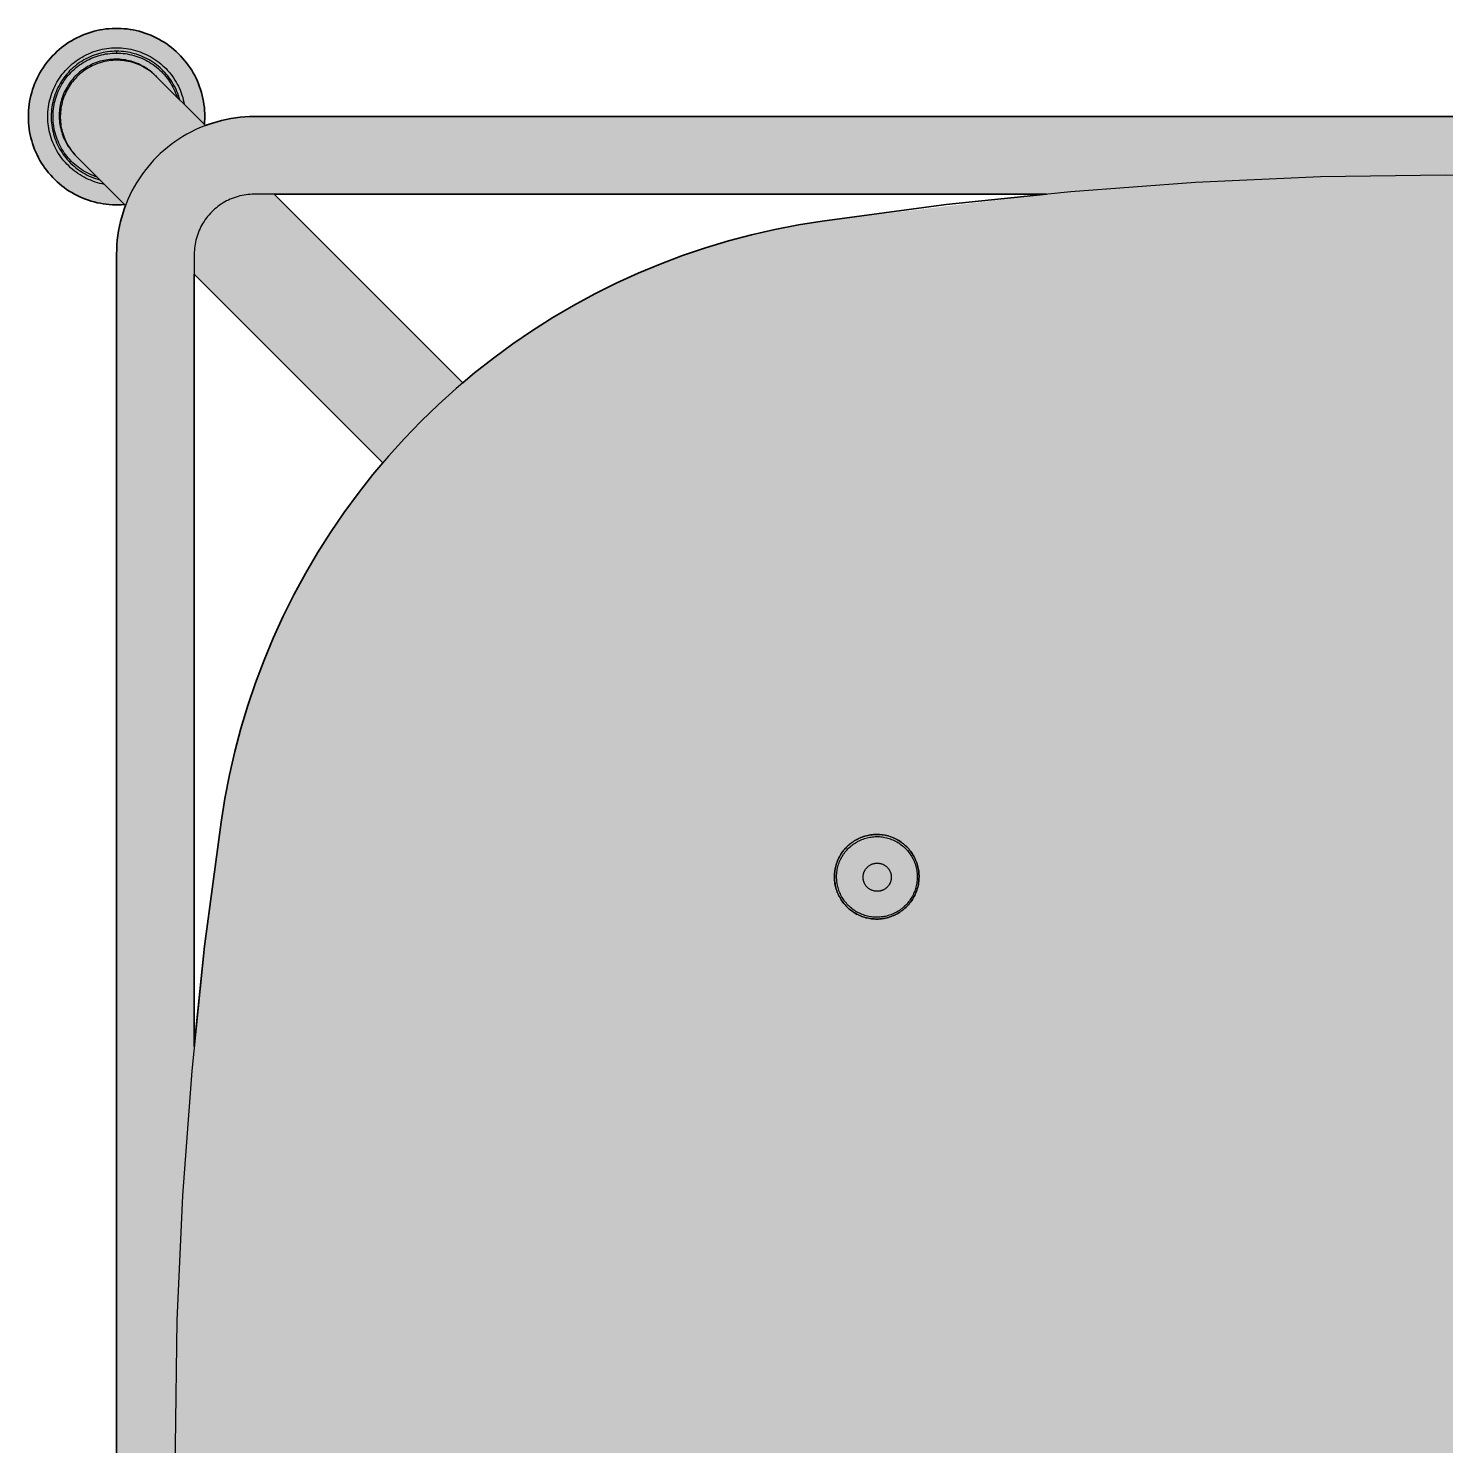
# Model space of a CAD drawing. Header units: millimetres. Extents: x 0 to 1653, y 0 to 653.
# Drawn here: x 1251 to 1451.8, y 358.2 to 559 of the extents above; entities that cross this region are included whole.
import ezdxf

# ---------------------------------------------------------------- set-up
doc = ezdxf.new("R2010")
doc.units = ezdxf.units.MM
doc.layers.add('Blocks', color=7, linetype='Continuous')
doc.layers.add('Blocks$Fill', color=7, linetype='Continuous', true_color=0xffffff)
doc.layers.add('Blocks$Inner', color=7, linetype='Continuous', lineweight=25, true_color=0x007f00)
doc.layers.add('Blocks$Outline', color=7, linetype='Continuous', lineweight=35, true_color=0xff3f3f)

# ---------------------------------------------------------------- blocks, each defined once
blk = doc.blocks.new('Soft Edge 80 Barstool Low Top')
at = {"layer": 'Blocks$Fill'}
h = blk.add_hatch(color=256, dxfattribs=at)
h.paths.add_polyline_path([(492.3, -162.5), (492.26, -163.25), (492.25, -163.63), (492.26, -164.07), (492.28, -164.5), (492.32, -164.93), (492.37, -165.35), (492.44, -165.78), (492.52, -166.2), (492.61, -166.63), (492.72, -167.04), (492.85, -167.46), (492.99, -167.86), (493.14, -168.27), (493.31, -168.67), (493.49, -169.06), (493.68, -169.44), (493.89, -169.82), (494.11, -170.19), (494.34, -170.56), (494.59, -170.91), (494.84, -171.26), (495.11, -171.59), (495.39, -171.92), (495.68, -172.24), (495.99, -172.55), (496.3, -172.85), (496.62, -173.13), (496.96, -173.41), (497.3, -173.67), (497.65, -173.92), (498.01, -174.16), (498.38, -174.39), (498.75, -174.6), (499.13, -174.8), (499.52, -174.99), (499.92, -175.16), (500.32, -175.32), (500.72, -175.47), (501.13, -175.6), (501.55, -175.72), (501.97, -175.82), (502.39, -175.91), (502.82, -175.98), (503.24, -176.04), (503.67, -176.09), (504.1, -176.12), (504.53, -176.13), (504.97, -176.13), (505.4, -176.12), (505.83, -176.09), (506.26, -176.04), (506.68, -175.98), (507.11, -175.91), (507.53, -175.82), (507.95, -175.72), (508.37, -175.6), (508.78, -175.47), (509.18, -175.32), (509.58, -175.16), (509.98, -174.99), (510.37, -174.8), (510.75, -174.6), (511.12, -174.39), (511.49, -174.16), (511.85, -173.92), (512.2, -173.67), (512.54, -173.41), (512.88, -173.13), (513.2, -172.85), (513.51, -172.55), (513.81, -172.24), (514.11, -171.92), (514.39, -171.59), (514.66, -171.26), (514.91, -170.91), (515.16, -170.56), (515.39, -170.19), (515.61, -169.82), (515.82, -169.44), (516.01, -169.06), (516.19, -168.67), (516.36, -168.27), (516.51, -167.86), (516.65, -167.46), (516.78, -167.04), (516.89, -166.63), (516.98, -166.2), (517.06, -165.78), (517.13, -165.35), (517.18, -164.93), (517.22, -164.5), (517.24, -164.07), (517.25, -163.63), (517.24, -163.2), (517.22, -162.77), (517.18, -162.34), (517.13, -161.91), (517.06, -161.48), (516.98, -161.06), (516.88, -160.63), (516.77, -160.22), (516.65, -159.8), (516.51, -159.39), (516.35, -158.99), (516.19, -158.59), (516, -158.2), (515.81, -157.81), (515.6, -157.43), (515.38, -157.06), (515.15, -156.69), (514.9, -156.34), (514.64, -155.99), (514.37, -155.65), (514.09, -155.33), (513.8, -155.01), (513.49, -154.7), (513.18, -154.4), (512.85, -154.12), (512.52, -153.84), (512.18, -153.58), (511.82, -153.33), (511.46, -153.09), (511.09, -152.86), (510.72, -152.65), (510.33, -152.45), (509.94, -152.26), (509.55, -152.09), (509.14, -151.93), (508.74, -151.79), (508.32, -151.66), (507.91, -151.54), (507.49, -151.44), (507.06, -151.35), (506.64, -151.28), (506.21, -151.22), (505.78, -151.18), (505.34, -151.15), (504.91, -151.13), (504.48, -151.14), (504.05, -151.15), (503.61, -151.19), (503.48, -151.05), (503.84, -150.03), (504.03, -149.39), (504.19, -148.75), (504.34, -148.1), (504.47, -147.45), (504.57, -146.79), (504.65, -146.13), (504.7, -145.46), (504.74, -144.8), (504.75, -144.13), (504.74, 194.11), (504.7, 194.77), (504.65, 195.43), (504.57, 196.09), (504.47, 196.75), (504.34, 197.41), (504.19, 198.06), (504.03, 198.7), (503.84, 199.34), (503.62, 199.97), (503.48, 200.36), (503.61, 200.49), (504.48, 200.44), (504.91, 200.44), (505.34, 200.45), (505.78, 200.48), (506.21, 200.52), (506.64, 200.58), (507.06, 200.66), (507.49, 200.74), (507.91, 200.84), (508.32, 200.96), (508.74, 201.09), (509.14, 201.24), (509.55, 201.4), (509.94, 201.57), (510.33, 201.76), (510.72, 201.96), (511.09, 202.17), (511.46, 202.39), (511.82, 202.63), (512.18, 202.88), (512.52, 203.15), (512.85, 203.42), (513.18, 203.71), (513.49, 204.01), (513.8, 204.31), (514.09, 204.63), (514.37, 204.96), (514.64, 205.3), (514.9, 205.64), (515.15, 206), (515.38, 206.36), (515.6, 206.74), (515.81, 207.12), (516, 207.5), (516.19, 207.89), (516.35, 208.29), (516.51, 208.7), (516.65, 209.11), (516.77, 209.52), (516.88, 209.94), (516.98, 210.36), (517.06, 210.79), (517.13, 211.21), (517.18, 211.64), (517.22, 212.07), (517.24, 212.51), (517.25, 212.94), (517.24, 213.37), (517.22, 213.8), (517.18, 214.23), (517.13, 214.66), (517.06, 215.09), (516.98, 215.51), (516.89, 215.93), (516.78, 216.35), (516.65, 216.76), (516.51, 217.17), (516.36, 217.57), (516.19, 217.97), (516.01, 218.36), (515.82, 218.75), (515.61, 219.13), (515.39, 219.5), (515.16, 219.86), (514.91, 220.22), (514.66, 220.56), (514.39, 220.9), (514.11, 221.23), (513.81, 221.55), (513.51, 221.85), (513.2, 222.15), (512.88, 222.44), (512.54, 222.71), (512.2, 222.98), (511.85, 223.23), (511.49, 223.47), (511.12, 223.69), (510.75, 223.91), (510.37, 224.11), (509.98, 224.29), (509.58, 224.47), (509.18, 224.63), (508.78, 224.77), (508.37, 224.91), (507.95, 225.02), (507.53, 225.13), (507.11, 225.21), (506.68, 225.29), (506.26, 225.35), (505.83, 225.39), (505.4, 225.42), (504.97, 225.44), (504.53, 225.44), (504.1, 225.42), (503.67, 225.39), (503.24, 225.35), (502.82, 225.29), (502.39, 225.21), (501.97, 225.13), (501.55, 225.02), (501.13, 224.91), (500.72, 224.77), (500.32, 224.63), (499.92, 224.47), (499.52, 224.29), (499.13, 224.11), (498.75, 223.91), (498.38, 223.69), (498.01, 223.47), (497.65, 223.23), (497.3, 222.98), (496.96, 222.71), (496.62, 222.44), (496.3, 222.15), (495.99, 221.85), (495.68, 221.55), (495.39, 221.23), (495.11, 220.9), (494.84, 220.56), (494.59, 220.22), (494.34, 219.86), (494.11, 219.5), (493.89, 219.13), (493.68, 218.75), (493.49, 218.36), (493.31, 217.97), (493.14, 217.57), (492.99, 217.17), (492.85, 216.76), (492.72, 216.35), (492.61, 215.93), (492.52, 215.51), (492.44, 215.09), (492.37, 214.66), (492.32, 214.23), (492.28, 213.8), (492.26, 213.37), (492.25, 212.94), (492.26, 212.56), (492.27, 212.18), (492.3, 211.8), (492.17, 211.67), (491.15, 212.03), (490.51, 212.22), (489.87, 212.39), (489.22, 212.53), (488.56, 212.66), (487.9, 212.76), (487.24, 212.84), (486.58, 212.89), (485.92, 212.93), (485.25, 212.94), (147.01, 212.93), (145.68, 212.84), (145.02, 212.76), (144.36, 212.66), (143.71, 212.53), (143.06, 212.39), (142.42, 212.22), (141.78, 212.03), (141.15, 211.81), (140.76, 211.67), (140.62, 211.8), (140.67, 212.56), (140.68, 212.94), (140.67, 213.37), (140.65, 213.8), (140.61, 214.23), (140.56, 214.66), (140.49, 215.09), (140.41, 215.51), (140.31, 215.93), (140.2, 216.35), (140.08, 216.76), (139.94, 217.17), (139.79, 217.57), (139.62, 217.97), (139.44, 218.36), (139.24, 218.75), (139.04, 219.13), (138.82, 219.5), (138.58, 219.86), (138.34, 220.22), (138.08, 220.56), (137.81, 220.9), (137.53, 221.23), (137.24, 221.55), (136.94, 221.85), (136.63, 222.15), (136.3, 222.44), (135.97, 222.71), (135.63, 222.98), (135.28, 223.23), (134.92, 223.47), (134.55, 223.69), (134.18, 223.91), (133.79, 224.11), (133.4, 224.29), (133.01, 224.47), (132.61, 224.63), (132.2, 224.77), (131.79, 224.91), (131.38, 225.02), (130.96, 225.13), (130.54, 225.21), (130.11, 225.29), (129.68, 225.35), (129.25, 225.39), (128.82, 225.42), (128.39, 225.44), (127.96, 225.44), (127.53, 225.42), (127.1, 225.39), (126.67, 225.35), (126.24, 225.29), (125.82, 225.21), (125.39, 225.13), (124.98, 225.02), (124.56, 224.91), (124.15, 224.77), (123.74, 224.63), (123.34, 224.47), (122.95, 224.29), (122.56, 224.11), (122.18, 223.91), (121.8, 223.69), (121.43, 223.47), (121.08, 223.23), (120.72, 222.98), (120.38, 222.71), (120.05, 222.44), (119.73, 222.15), (119.41, 221.85), (119.11, 221.55), (118.82, 221.23), (118.54, 220.9), (118.27, 220.56), (118.01, 220.22), (117.77, 219.86), (117.54, 219.5), (117.32, 219.13), (117.11, 218.75), (116.91, 218.36), (116.73, 217.97), (116.57, 217.57), (116.41, 217.17), (116.27, 216.76), (116.15, 216.35), (116.04, 215.93), (115.94, 215.51), (115.86, 215.09), (115.8, 214.66), (115.74, 214.23), (115.71, 213.8), (115.68, 213.37), (115.68, 212.94), (115.68, 212.51), (115.71, 212.07), (115.74, 211.64), (115.8, 211.21), (115.86, 210.79), (115.94, 210.36), (116.04, 209.94), (116.15, 209.52), (116.28, 209.11), (116.42, 208.7), (116.57, 208.29), (116.74, 207.89), (116.92, 207.5), (117.12, 207.12), (117.32, 206.74), (117.55, 206.36), (117.78, 206), (118.03, 205.64), (118.28, 205.3), (118.55, 204.96), (118.84, 204.63), (119.13, 204.31), (119.43, 204.01), (119.75, 203.71), (120.07, 203.42), (120.41, 203.15), (120.75, 202.88), (121.1, 202.63), (121.46, 202.39), (121.83, 202.17), (122.21, 201.96), (122.59, 201.76), (122.98, 201.57), (123.38, 201.4), (123.78, 201.24), (124.19, 201.09), (124.6, 200.96), (125.02, 200.84), (125.44, 200.74), (125.86, 200.66), (126.29, 200.58), (126.72, 200.52), (127.15, 200.48), (127.58, 200.45), (128.01, 200.44), (128.45, 200.44), (128.88, 200.46), (129.31, 200.49), (129.45, 200.36), (129.09, 199.34), (128.9, 198.7), (128.73, 198.06), (128.58, 197.41), (128.46, 196.75), (128.36, 196.09), (128.28, 195.43), (128.22, 194.77), (128.19, 194.11), (128.18, 193.44), (128.19, -144.8), (128.22, -145.46), (128.28, -146.13), (128.36, -146.79), (128.46, -147.45), (128.58, -148.1), (128.73, -148.75), (128.9, -149.39), (129.09, -150.03), (129.3, -150.66), (129.45, -151.05), (129.31, -151.19), (128.45, -151.14), (128.01, -151.13), (127.58, -151.15), (127.15, -151.18), (126.72, -151.22), (126.29, -151.28), (125.86, -151.35), (125.44, -151.44), (125.02, -151.54), (124.6, -151.66), (124.19, -151.79), (123.78, -151.93), (123.38, -152.09), (122.98, -152.26), (122.59, -152.45), (122.21, -152.65), (121.83, -152.86), (121.46, -153.09), (121.1, -153.33), (120.75, -153.58), (120.41, -153.84), (120.07, -154.12), (119.75, -154.4), (119.43, -154.7), (119.13, -155.01), (118.84, -155.33), (118.55, -155.65), (118.28, -155.99), (118.03, -156.34), (117.78, -156.69), (117.55, -157.06), (117.32, -157.43), (117.12, -157.81), (116.92, -158.2), (116.74, -158.59), (116.57, -158.99), (116.42, -159.39), (116.28, -159.8), (116.15, -160.22), (116.04, -160.63), (115.94, -161.06), (115.86, -161.48), (115.8, -161.91), (115.74, -162.34), (115.71, -162.77), (115.68, -163.2), (115.68, -163.63), (115.68, -164.07), (115.71, -164.5), (115.74, -164.93), (115.8, -165.35), (115.86, -165.78), (115.94, -166.2), (116.04, -166.63), (116.15, -167.04), (116.27, -167.46), (116.41, -167.86), (116.57, -168.27), (116.73, -168.67), (116.91, -169.06), (117.11, -169.44), (117.32, -169.82), (117.54, -170.19), (117.77, -170.56), (118.01, -170.91), (118.27, -171.26), (118.54, -171.59), (118.82, -171.92), (119.11, -172.24), (119.41, -172.55), (119.73, -172.85), (120.05, -173.13), (120.38, -173.41), (120.72, -173.67), (121.08, -173.92), (121.43, -174.16), (121.8, -174.39), (122.18, -174.6), (122.56, -174.8), (122.95, -174.99), (123.34, -175.16), (123.74, -175.32), (124.15, -175.47), (124.56, -175.6), (124.98, -175.72), (125.39, -175.82), (125.82, -175.91), (126.24, -175.98), (126.67, -176.04), (127.1, -176.09), (127.53, -176.12), (127.96, -176.13), (128.39, -176.13), (128.82, -176.12), (129.25, -176.09), (129.68, -176.04), (130.11, -175.98), (130.54, -175.91), (130.96, -175.82), (131.38, -175.72), (131.79, -175.6), (132.2, -175.47), (132.61, -175.32), (133.01, -175.16), (133.4, -174.99), (133.79, -174.8), (134.18, -174.6), (134.55, -174.39), (134.92, -174.16), (135.28, -173.92), (135.63, -173.67), (135.97, -173.41), (136.3, -173.13), (136.63, -172.85), (136.94, -172.55), (137.24, -172.24), (137.53, -171.92), (137.81, -171.59), (138.08, -171.26), (138.34, -170.91), (138.58, -170.56), (138.82, -170.19), (139.04, -169.82), (139.24, -169.44), (139.44, -169.06), (139.62, -168.67), (139.79, -168.27), (139.94, -167.86), (140.08, -167.46), (140.2, -167.04), (140.31, -166.63), (140.41, -166.2), (140.49, -165.78), (140.56, -165.35), (140.61, -164.93), (140.65, -164.5), (140.67, -164.07), (140.68, -163.63), (140.67, -163.25), (140.65, -162.88), (140.62, -162.5), (140.76, -162.36), (141.78, -162.72), (142.42, -162.91), (143.06, -163.08), (143.71, -163.23), (144.36, -163.35), (145.02, -163.45), (145.68, -163.53), (146.35, -163.59), (147.01, -163.62), (147.68, -163.63), (485.92, -163.62), (486.58, -163.59), (487.24, -163.53), (487.9, -163.45), (488.56, -163.35), (489.22, -163.23), (489.87, -163.08), (490.51, -162.91), (491.15, -162.72), (491.78, -162.51), (492.17, -162.36)], flags=0)
h.paths.add_polyline_path([(467.03, 163.9), (493.75, 190.63), (493.75, 81.09), (491.55, 101.26), (489.78, 113.97), (489.43, 116.14), (489.03, 118.3), (488.59, 120.44), (488.1, 122.57), (487.56, 124.67), (486.99, 126.76), (486.37, 128.83), (485.71, 130.88), (485, 132.91), (484.25, 134.92), (483.47, 136.91), (482.64, 138.88), (481.77, 140.83), (480.86, 142.75), (479.91, 144.65), (478.92, 146.53), (478.04, 148.13), (477.13, 149.72), (476.19, 151.28), (475.22, 152.83), (474.23, 154.35), (473.21, 155.86), (472.16, 157.35), (471.09, 158.82), (469.99, 160.26), (468.86, 161.69), (467.71, 163.09)], flags=0)
h.paths.add_polyline_path([(455.71, 175.22), (453.5, 177.05), (452.07, 178.18), (450.63, 179.28), (449.16, 180.35), (447.67, 181.4), (446.16, 182.42), (444.64, 183.41), (443.09, 184.38), (441.52, 185.32), (439.94, 186.23), (438.34, 187.11), (436.46, 188.1), (434.56, 189.05), (432.64, 189.96), (430.69, 190.83), (428.72, 191.66), (426.73, 192.44), (424.72, 193.19), (422.69, 193.9), (420.64, 194.56), (418.57, 195.18), (416.48, 195.75), (414.38, 196.29), (412.25, 196.78), (410.11, 197.22), (407.95, 197.62), (405.78, 197.97), (393.07, 199.74), (380.33, 201.24), (372.9, 201.94), (482.44, 201.94)], flags=0)
h.paths.add_polyline_path([(259.9, 201.94), (228.15, 198.12), (224.79, 197.59), (221.45, 196.94), (218.13, 196.19), (214.85, 195.32), (211.59, 194.34), (208.37, 193.25), (205.19, 192.05), (202.05, 190.74), (198.96, 189.33), (195.91, 187.81), (192.93, 186.19), (189.99, 184.47), (187.12, 182.65), (184.31, 180.73), (181.57, 178.72), (178.9, 176.62), (177.22, 175.21), (150.49, 201.94)], flags=0)
h.paths.add_polyline_path([(165.91, 163.9), (162.39, 159.55), (160.38, 156.81), (158.47, 154), (156.65, 151.12), (154.93, 148.19), (153.31, 145.2), (151.79, 142.16), (150.38, 139.06), (149.07, 135.93), (147.87, 132.74), (146.78, 129.52), (145.8, 126.27), (144.93, 122.98), (144.17, 119.67), (143.53, 116.33), (143, 112.97), (140.65, 95.4), (139.18, 81.22), (139.18, 190.63)], flags=0)
h.paths.add_polyline_path([(139.18, -31.79), (141.37, -51.95), (143.15, -64.66), (143.5, -66.84), (143.9, -69), (144.34, -71.14), (144.83, -73.26), (145.36, -75.37), (145.94, -77.46), (146.56, -79.53), (147.22, -81.58), (147.92, -83.61), (148.67, -85.62), (149.46, -87.61), (150.29, -89.58), (151.16, -91.52), (152.07, -93.45), (153.02, -95.35), (154, -97.22), (154.89, -98.83), (155.8, -100.41), (156.74, -101.97), (157.7, -103.52), (158.7, -105.05), (159.72, -106.56), (160.76, -108.04), (161.84, -109.51), (162.94, -110.96), (164.06, -112.38), (165.21, -113.79), (165.9, -114.6), (139.18, -141.32)], flags=0)
h.paths.add_polyline_path([(177.21, -125.91), (179.43, -127.75), (180.85, -128.87), (182.3, -129.97), (183.77, -131.05), (185.25, -132.09), (186.76, -133.11), (188.29, -134.11), (189.84, -135.07), (191.4, -136.01), (192.98, -136.92), (194.59, -137.81), (196.46, -138.79), (198.36, -139.74), (200.29, -140.65), (202.23, -141.52), (204.2, -142.35), (206.19, -143.14), (208.2, -143.88), (210.23, -144.59), (212.28, -145.25), (214.35, -145.87), (216.44, -146.45), (218.55, -146.98), (220.67, -147.47), (222.81, -147.91), (224.97, -148.31), (227.15, -148.66), (239.86, -150.44), (252.6, -151.94), (260.02, -152.63), (150.49, -152.63)], flags=0)
h.paths.add_polyline_path([(373.03, -152.63), (404.78, -148.81), (408.14, -148.28), (411.48, -147.64), (414.79, -146.88), (418.08, -146.01), (421.33, -145.03), (424.55, -143.94), (427.74, -142.74), (430.87, -141.43), (433.97, -140.02), (437.01, -138.5), (440, -136.88), (442.93, -135.16), (445.81, -133.34), (448.62, -131.43), (451.36, -129.42), (454.03, -127.32), (455.71, -125.9), (482.44, -152.63)], flags=0)
h.paths.add_polyline_path([(467.02, -114.59), (470.53, -110.24), (472.54, -107.5), (474.46, -104.69), (476.28, -101.82), (478, -98.88), (479.62, -95.89), (481.14, -92.85), (482.55, -89.76), (483.86, -86.62), (485.05, -83.44), (486.15, -80.22), (487.13, -76.96), (488, -73.68), (488.75, -70.36), (489.4, -67.02), (489.93, -63.66), (492.28, -46.09), (493.75, -31.91), (493.75, -141.32)], flags=0)
at = {"layer": 'Blocks$Inner'}
for p, q in [((128.2, 220.92), (128.04, 221.07)), ((133.68, 218.75), (133.84, 218.59)), ((140.76, 211.67), (133.84, 218.59)), ((122.52, 207.28), (129.45, 200.36)), ((259.9, 201.94), (147.68, 201.94)), ((156.15, 196.28), (177.22, 175.21)), ((139.18, 193.44), (139.18, 81.22)), ((165.91, 163.9), (144.83, 184.97))]:
    blk.add_line(p, q, dxfattribs=at)
for points in [[(140.62, 211.8), (140.65, 212.18), (140.67, 212.56), (140.68, 212.94), (140.67, 213.37), (140.65, 213.8), (140.61, 214.23), (140.56, 214.66), (140.49, 215.09), (140.41, 215.51), (140.31, 215.93), (140.2, 216.35), (140.08, 216.76), (139.94, 217.17), (139.79, 217.57), (139.62, 217.97), (139.44, 218.36), (139.24, 218.75), (139.04, 219.13), (138.82, 219.5), (138.58, 219.86), (138.34, 220.22), (138.08, 220.56), (137.81, 220.9), (137.53, 221.23), (137.24, 221.55), (136.94, 221.85), (136.63, 222.15), (136.3, 222.44), (135.97, 222.71), (135.63, 222.98), (135.28, 223.23), (134.92, 223.47), (134.55, 223.69), (134.18, 223.91), (133.79, 224.11), (133.4, 224.29), (133.01, 224.47), (132.61, 224.63), (132.2, 224.77), (131.79, 224.91), (131.38, 225.02), (130.96, 225.13), (130.54, 225.21), (130.11, 225.29), (129.68, 225.35), (129.25, 225.39), (128.82, 225.42), (128.39, 225.44), (127.96, 225.44), (127.53, 225.42), (127.1, 225.39), (126.67, 225.35), (126.24, 225.29), (125.82, 225.21), (125.39, 225.13), (124.98, 225.02), (124.56, 224.91), (124.15, 224.77), (123.74, 224.63), (123.34, 224.47), (122.95, 224.29), (122.56, 224.11), (122.18, 223.91), (121.8, 223.69), (121.43, 223.47), (121.08, 223.23), (120.72, 222.98), (120.38, 222.71), (120.05, 222.44), (119.73, 222.15), (119.41, 221.85), (119.11, 221.55), (118.82, 221.23), (118.54, 220.9), (118.27, 220.56), (118.01, 220.22), (117.77, 219.86), (117.54, 219.5), (117.32, 219.13), (117.11, 218.75), (116.91, 218.36), (116.73, 217.97), (116.57, 217.57), (116.41, 217.17), (116.27, 216.76), (116.15, 216.35), (116.04, 215.93), (115.94, 215.51), (115.86, 215.09), (115.8, 214.66), (115.74, 214.23), (115.71, 213.8), (115.68, 213.37), (115.68, 212.94), (115.68, 212.51), (115.71, 212.07), (115.74, 211.64), (115.8, 211.21), (115.86, 210.79), (115.94, 210.36), (116.04, 209.94), (116.15, 209.52), (116.28, 209.11), (116.42, 208.7), (116.57, 208.29), (116.74, 207.89), (116.92, 207.5), (117.12, 207.12), (117.32, 206.74), (117.55, 206.36), (117.78, 206), (118.03, 205.64), (118.28, 205.3), (118.55, 204.96), (118.84, 204.63), (119.13, 204.31), (119.43, 204.01), (119.75, 203.71), (120.07, 203.42), (120.41, 203.15), (120.75, 202.88), (121.1, 202.63), (121.46, 202.39), (121.83, 202.17), (122.21, 201.96), (122.59, 201.76), (122.98, 201.57), (123.38, 201.4), (123.78, 201.24), (124.19, 201.09), (124.6, 200.96), (125.02, 200.84), (125.44, 200.74), (125.86, 200.66), (126.29, 200.58), (126.72, 200.52), (127.15, 200.48), (127.58, 200.45), (128.01, 200.44), (128.45, 200.44), (128.88, 200.46), (129.31, 200.49)], [(126.46, 203.34), (126.13, 203.41), (125.8, 203.48), (125.47, 203.57), (125.14, 203.67), (124.82, 203.78), (124.51, 203.91), (124.19, 204.04), (123.89, 204.18), (123.58, 204.34), (123.29, 204.5), (123, 204.68), (122.71, 204.87), (122.43, 205.06), (122.16, 205.27), (121.9, 205.48), (121.64, 205.7), (121.39, 205.94), (121.15, 206.18), (120.92, 206.42), (120.7, 206.68), (120.49, 206.95), (120.28, 207.22), (120.09, 207.5), (119.9, 207.78), (119.73, 208.07), (119.56, 208.37), (119.41, 208.67), (119.27, 208.98), (119.13, 209.29), (119.01, 209.61), (118.9, 209.93), (118.8, 210.26), (118.71, 210.58), (118.64, 210.92), (118.57, 211.25), (118.52, 211.58), (118.48, 211.92), (118.45, 212.26), (118.43, 212.6), (118.43, 212.94), (118.43, 213.28), (118.45, 213.62), (118.48, 213.96), (118.52, 214.3), (118.57, 214.63), (118.64, 214.97), (118.72, 215.3), (118.8, 215.62), (118.9, 215.95), (119.01, 216.27), (119.13, 216.59), (119.27, 216.9), (119.41, 217.21), (119.57, 217.51), (119.73, 217.81), (119.91, 218.1), (120.09, 218.39), (120.29, 218.67), (120.49, 218.94), (120.7, 219.2), (120.93, 219.46), (121.16, 219.71), (121.4, 219.95), (121.65, 220.18), (121.9, 220.4), (122.17, 220.62), (122.44, 220.82), (122.72, 221.02), (123, 221.2), (123.29, 221.38), (123.59, 221.54), (123.89, 221.7), (124.2, 221.84), (124.52, 221.98), (124.83, 222.1), (125.15, 222.21), (125.48, 222.31), (125.81, 222.4), (126.14, 222.47), (126.47, 222.54), (126.81, 222.59), (127.15, 222.63), (127.48, 222.66), (127.82, 222.68), (128.16, 222.69), (128.5, 222.68), (128.84, 222.67), (129.18, 222.64), (129.52, 222.6), (129.86, 222.54), (130.19, 222.48), (130.52, 222.4), (130.85, 222.32), (131.18, 222.22), (131.5, 222.11), (131.81, 221.99), (132.13, 221.85), (132.44, 221.71), (132.74, 221.56), (133.04, 221.39), (133.33, 221.22), (133.61, 221.03), (133.89, 220.84), (134.17, 220.63), (134.43, 220.42), (134.69, 220.2), (134.94, 219.97), (135.18, 219.73), (135.41, 219.48), (135.63, 219.22), (135.85, 218.96), (136.05, 218.69), (136.25, 218.41), (136.43, 218.12), (136.61, 217.83), (136.78, 217.54), (136.93, 217.23), (137.07, 216.92), (137.21, 216.61), (137.33, 216.29), (137.44, 215.97), (137.54, 215.65), (137.63, 215.32), (137.71, 214.99), (137.77, 214.66)], [(137.14, 215.29), (137.05, 215.6), (136.95, 215.91), (136.85, 216.21), (136.73, 216.51), (136.6, 216.8), (136.46, 217.09), (136.31, 217.37), (136.15, 217.65), (135.99, 217.92), (135.81, 218.19), (135.62, 218.45), (135.43, 218.71), (135.22, 218.95), (135.01, 219.19), (134.79, 219.43), (134.56, 219.65), (134.33, 219.87), (134.08, 220.08), (133.83, 220.28), (133.58, 220.47), (133.31, 220.65), (133.04, 220.82), (132.77, 220.99), (132.49, 221.14), (132.2, 221.28), (131.91, 221.42), (131.62, 221.54), (131.32, 221.66), (131.01, 221.76), (130.71, 221.85), (130.4, 221.93), (130.08, 222.01), (129.77, 222.07), (129.45, 222.12), (129.14, 222.15), (128.82, 222.18), (128.5, 222.2), (128.18, 222.2), (127.85, 222.2), (127.53, 222.18), (127.21, 222.15), (126.89, 222.11), (126.57, 222.06), (126.26, 222), (125.94, 221.93), (125.63, 221.85), (125.33, 221.75), (125.02, 221.65), (124.72, 221.54), (124.42, 221.41), (124.13, 221.27), (123.84, 221.13), (123.56, 220.97), (123.29, 220.81), (123.02, 220.63), (122.75, 220.45), (122.49, 220.26), (122.24, 220.05), (122, 219.84), (121.76, 219.63), (121.53, 219.4), (121.31, 219.16), (121.1, 218.92), (120.9, 218.67), (120.7, 218.42), (120.52, 218.15), (120.34, 217.88), (120.17, 217.61), (120.02, 217.33), (119.87, 217.04), (119.73, 216.75), (119.6, 216.45), (119.49, 216.15), (119.38, 215.85), (119.28, 215.54), (119.2, 215.23), (119.13, 214.92), (119.06, 214.6), (119.01, 214.29), (118.97, 213.97), (118.94, 213.65), (118.92, 213.32), (118.91, 213), (118.92, 212.68), (118.93, 212.36), (118.96, 212.04), (118.99, 211.72), (119.04, 211.4), (119.1, 211.08), (119.17, 210.77), (119.25, 210.46), (119.34, 210.15), (119.44, 209.84), (119.56, 209.54), (119.68, 209.24), (119.81, 208.95), (119.96, 208.66), (120.11, 208.38), (120.27, 208.1), (120.45, 207.83), (120.63, 207.57), (120.82, 207.31), (121.02, 207.05), (121.23, 206.81), (121.45, 206.57), (121.67, 206.34), (121.91, 206.12), (122.15, 205.91), (122.39, 205.7), (122.65, 205.5), (122.91, 205.32), (123.18, 205.14), (123.45, 204.97), (123.73, 204.81), (124.02, 204.66), (124.31, 204.52), (124.6, 204.39), (124.9, 204.27), (125.21, 204.16), (125.51, 204.07), (125.82, 203.98)], [(125.43, 204.37), (125.14, 204.47), (124.85, 204.58), (124.56, 204.7), (124.28, 204.83), (124, 204.97), (123.73, 205.11), (123.46, 205.27), (123.2, 205.44), (122.94, 205.62), (122.69, 205.8), (122.45, 206), (122.21, 206.2), (121.99, 206.41), (121.76, 206.62), (121.55, 206.85), (121.34, 207.08), (121.14, 207.32), (120.96, 207.57), (120.77, 207.82), (120.6, 208.08), (120.44, 208.34), (120.28, 208.61), (120.14, 208.89), (120, 209.17), (119.88, 209.45), (119.76, 209.74), (119.66, 210.03), (119.56, 210.33), (119.48, 210.63), (119.4, 210.93), (119.34, 211.23), (119.29, 211.54), (119.24, 211.85), (119.21, 212.16), (119.19, 212.47), (119.18, 212.78), (119.18, 213.09), (119.19, 213.4), (119.21, 213.71), (119.24, 214.02), (119.28, 214.33), (119.34, 214.63), (119.4, 214.94), (119.47, 215.24), (119.56, 215.54), (119.65, 215.83), (119.76, 216.13), (119.87, 216.42), (120, 216.7), (120.13, 216.98), (120.28, 217.26), (120.43, 217.53), (120.6, 217.79), (120.77, 218.05), (120.95, 218.3), (121.14, 218.55), (121.34, 218.79), (121.54, 219.02), (121.76, 219.25), (121.98, 219.46), (122.21, 219.67), (122.44, 219.88), (122.69, 220.07), (122.93, 220.26), (123.19, 220.43), (123.45, 220.6), (123.72, 220.76), (123.99, 220.91), (124.27, 221.05), (124.55, 221.18), (124.84, 221.3), (125.13, 221.41), (125.42, 221.51), (125.72, 221.6), (126.02, 221.68), (126.32, 221.75), (126.63, 221.81), (126.94, 221.85), (127.25, 221.89), (127.55, 221.92), (127.87, 221.93), (128.18, 221.94)], [(133.76, 218.67), (133.56, 218.86), (133.36, 219.05), (133.15, 219.23), (132.93, 219.41), (132.71, 219.57), (132.49, 219.73), (132.25, 219.88), (132.01, 220.02), (131.77, 220.15), (131.52, 220.28), (131.27, 220.4), (131.02, 220.5), (130.76, 220.6), (130.5, 220.69), (130.23, 220.77), (129.96, 220.84), (129.69, 220.9), (129.42, 220.96), (129.15, 221), (128.87, 221.03), (128.6, 221.06), (128.32, 221.07), (128.04, 221.07), (127.77, 221.07), (127.49, 221.05), (127.21, 221.03), (126.94, 221), (126.67, 220.95), (126.39, 220.9), (126.12, 220.84), (125.86, 220.77), (125.59, 220.69), (125.33, 220.6), (125.07, 220.5), (124.82, 220.39), (124.57, 220.27), (124.32, 220.15), (124.08, 220.02), (123.84, 219.87), (123.61, 219.72), (123.38, 219.57), (123.16, 219.4), (122.94, 219.23), (122.73, 219.05), (122.53, 218.86), (122.33, 218.67), (122.14, 218.47), (121.96, 218.26), (121.78, 218.04), (121.61, 217.82), (121.45, 217.6), (121.3, 217.37), (121.16, 217.13), (121.02, 216.89), (120.89, 216.65), (120.77, 216.4), (120.66, 216.14), (120.56, 215.88), (120.47, 215.62), (120.38, 215.36), (120.31, 215.09), (120.24, 214.83), (120.19, 214.55), (120.14, 214.28), (120.1, 214.01), (120.08, 213.73), (120.06, 213.46), (120.05, 213.18), (120.05, 212.9), (120.06, 212.63), (120.08, 212.35), (120.11, 212.07), (120.15, 211.8), (120.2, 211.53), (120.26, 211.26), (120.32, 210.99), (120.4, 210.72), (120.49, 210.46), (120.58, 210.2), (120.68, 209.94), (120.8, 209.69), (120.92, 209.44), (121.05, 209.2), (121.18, 208.96), (121.33, 208.72), (121.49, 208.49), (121.65, 208.27), (121.82, 208.05), (121.99, 207.84), (122.18, 207.63), (122.37, 207.43), (122.52, 207.28)], [(133.84, 218.59), (133.64, 218.78), (133.44, 218.96), (133.23, 219.14), (133.02, 219.31), (132.79, 219.47), (132.57, 219.62), (132.34, 219.77), (132.1, 219.9), (131.86, 220.03), (131.62, 220.16), (131.37, 220.27), (131.12, 220.37), (130.86, 220.47), (130.6, 220.55), (130.34, 220.63), (130.08, 220.7), (129.81, 220.76), (129.54, 220.81), (129.27, 220.85), (129, 220.88), (128.73, 220.9), (128.45, 220.92), (128.18, 220.92), (127.9, 220.91), (127.63, 220.9), (127.35, 220.87), (127.08, 220.84), (126.81, 220.8), (126.53, 220.74), (126.27, 220.68), (126, 220.61), (125.73, 220.53), (125.47, 220.44), (125.21, 220.34), (124.96, 220.23), (124.71, 220.11), (124.46, 219.99), (124.22, 219.86), (123.98, 219.71), (123.75, 219.56), (123.52, 219.41), (123.3, 219.24), (123.09, 219.07), (122.88, 218.89), (122.67, 218.7), (122.48, 218.51), (122.29, 218.3), (122.1, 218.1), (121.93, 217.88), (121.76, 217.66), (121.6, 217.44), (121.45, 217.21), (121.31, 216.97), (121.17, 216.73), (121.04, 216.48), (120.92, 216.23), (120.81, 215.98), (120.71, 215.72), (120.62, 215.46), (120.53, 215.2), (120.46, 214.93), (120.4, 214.66), (120.34, 214.39), (120.29, 214.12), (120.26, 213.85), (120.23, 213.57), (120.21, 213.3), (120.2, 213.02), (120.2, 212.74), (120.21, 212.47), (120.23, 212.19), (120.26, 211.92), (120.3, 211.64), (120.35, 211.37), (120.41, 211.1), (120.48, 210.83), (120.55, 210.57), (120.64, 210.3), (120.73, 210.04), (120.84, 209.79), (120.95, 209.53), (121.07, 209.29), (121.2, 209.04), (121.34, 208.8), (121.49, 208.57), (121.64, 208.34), (121.8, 208.11), (121.97, 207.9), (122.15, 207.68), (122.33, 207.48), (122.52, 207.28)], [(128.18, 222.2), (128.18, 221.94), (128.48, 221.93), (128.79, 221.92), (129.09, 221.89), (129.4, 221.86), (129.7, 221.81), (130, 221.75), (130.3, 221.68), (130.6, 221.61), (130.89, 221.52), (131.19, 221.42), (131.47, 221.31), (131.76, 221.2), (132.04, 221.07), (132.31, 220.93), (132.58, 220.79), (132.85, 220.63), (133.1, 220.47), (133.36, 220.3), (133.61, 220.12), (133.85, 219.93), (134.08, 219.73), (134.31, 219.53), (134.53, 219.31), (134.74, 219.09), (134.95, 218.86), (135.15, 218.63), (135.34, 218.39), (135.52, 218.14), (135.69, 217.89), (135.86, 217.63), (136.01, 217.36), (136.16, 217.1), (136.3, 216.82), (136.42, 216.54), (136.54, 216.26), (136.65, 215.97), (136.75, 215.68)], [(485.25, 212.94), (147.68, 212.94), (147.01, 212.93), (146.35, 212.89), (145.68, 212.84), (145.02, 212.76), (144.36, 212.66), (143.71, 212.53), (143.06, 212.39), (142.42, 212.22), (141.78, 212.03), (141.15, 211.81), (140.52, 211.58), (139.91, 211.33), (139.3, 211.05), (138.7, 210.75), (138.12, 210.44), (137.54, 210.1), (136.98, 209.74), (136.43, 209.37), (135.89, 208.98), (135.37, 208.57), (134.86, 208.14), (134.37, 207.69), (133.89, 207.23), (133.42, 206.75), (132.98, 206.25), (132.55, 205.75), (132.14, 205.22), (131.75, 204.68), (131.37, 204.13), (131.02, 203.57), (130.68, 203), (130.36, 202.41), (130.07, 201.81), (129.79, 201.21), (129.54, 200.59), (129.3, 199.97), (129.09, 199.34), (128.9, 198.7), (128.73, 198.06), (128.58, 197.41), (128.46, 196.75), (128.36, 196.09), (128.28, 195.43), (128.22, 194.77), (128.19, 194.11), (128.18, 193.44), (128.18, -144.13)], [(122.45, 207.35), (122.37, 207.43), (122.45, 207.35)], [(332.46, 204.44), (316.46, 204.65), (298.74, 204.39), (281.03, 203.61), (263.35, 202.3), (245.72, 200.47), (228.15, 198.12), (224.79, 197.59), (221.45, 196.94), (218.13, 196.19), (214.85, 195.32), (211.59, 194.34), (208.37, 193.25), (205.19, 192.05), (202.05, 190.74), (198.96, 189.33), (195.91, 187.81), (192.93, 186.19), (189.99, 184.47), (187.12, 182.65), (184.31, 180.73), (181.57, 178.72), (178.9, 176.62), (176.3, 174.43), (173.77, 172.15), (171.33, 169.79), (168.96, 167.34), (166.69, 164.82), (164.49, 162.22), (162.39, 159.55), (160.38, 156.81), (158.47, 154), (156.65, 151.12), (154.93, 148.19), (153.31, 145.2), (151.79, 142.16), (150.38, 139.06), (149.07, 135.93), (147.87, 132.74), (146.78, 129.52), (145.8, 126.27), (144.93, 122.98), (144.17, 119.67), (143.53, 116.33), (143, 112.97), (140.65, 95.4), (138.82, 77.77), (137.51, 60.09), (136.72, 42.38), (136.46, 24.65), (136.68, 8.65)], [(147.68, 201.94), (147.39, 201.93), (147.1, 201.92), (146.81, 201.89), (146.52, 201.86), (146.23, 201.82), (145.95, 201.76), (145.66, 201.7), (145.38, 201.62), (145.1, 201.54), (144.83, 201.45), (144.56, 201.35), (144.29, 201.24), (144.03, 201.12), (143.77, 200.99), (143.51, 200.85), (143.26, 200.7), (143.01, 200.55), (142.77, 200.38), (142.54, 200.21), (142.31, 200.03), (142.09, 199.85), (141.87, 199.65), (141.67, 199.45), (141.46, 199.24), (141.27, 199.03), (141.08, 198.8), (140.9, 198.58), (140.73, 198.34), (140.57, 198.1), (140.41, 197.86), (140.27, 197.61), (140.13, 197.35), (140, 197.09), (139.88, 196.83), (139.77, 196.56), (139.67, 196.29), (139.57, 196.01), (139.49, 195.73), (139.42, 195.45), (139.35, 195.17), (139.3, 194.88), (139.26, 194.6), (139.22, 194.31), (139.2, 194.02), (139.18, 193.73), (139.18, 193.44)], [(150.49, 201.94), (156.15, 196.28)], [(144.83, 184.97), (139.18, 190.63)], [(231.73, 100.9), (231.88, 100.77), (232.03, 100.64), (232.19, 100.51), (232.35, 100.39), (232.51, 100.28), (232.68, 100.17), (232.85, 100.06), (233.02, 99.97), (233.2, 99.88), (233.38, 99.79), (233.57, 99.71), (233.75, 99.64), (233.94, 99.57), (234.13, 99.51), (234.32, 99.45), (234.52, 99.41), (234.71, 99.36), (234.91, 99.33), (235.11, 99.3), (235.31, 99.28), (235.51, 99.27), (235.71, 99.26), (235.91, 99.26), (236.11, 99.26), (236.31, 99.27), (236.52, 99.29), (236.72, 99.32), (236.93, 99.35), (237.13, 99.39), (237.33, 99.44), (237.53, 99.49), (237.73, 99.56), (237.93, 99.62), (238.12, 99.7), (238.31, 99.78), (238.5, 99.87), (238.68, 99.96), (238.86, 100.06), (239.04, 100.17), (239.21, 100.28), (239.38, 100.4), (239.55, 100.53), (239.71, 100.66), (239.87, 100.79), (240.02, 100.93), (240.17, 101.08), (240.31, 101.23), (240.44, 101.39), (240.57, 101.55), (240.7, 101.71), (240.82, 101.88), (240.93, 102.05), (241.04, 102.23), (241.14, 102.41), (241.24, 102.6), (241.32, 102.78), (241.41, 102.97), (241.48, 103.17), (241.55, 103.36), (241.61, 103.56), (241.67, 103.76), (241.72, 103.96), (241.76, 104.16), (241.79, 104.37), (241.82, 104.57), (241.84, 104.78), (241.85, 104.99), (241.86, 105.19), (241.86, 105.4), (241.85, 105.61), (241.83, 105.81), (241.81, 106.02), (241.78, 106.22), (241.74, 106.43), (241.7, 106.63), (241.65, 106.83), (241.59, 107.03), (241.53, 107.23), (241.45, 107.42), (241.38, 107.61), (241.29, 107.8), (241.2, 107.99), (241.1, 108.17), (241, 108.35), (240.89, 108.53), (240.77, 108.7), (240.65, 108.87), (240.52, 109.03), (240.39, 109.19), (240.25, 109.34), (240.11, 109.49), (240.25, 109.34), (240.39, 109.19), (240.52, 109.03), (240.65, 108.87), (240.77, 108.7), (240.89, 108.53), (241, 108.35), (241.1, 108.17), (241.2, 107.99), (241.29, 107.8), (241.38, 107.61), (241.45, 107.42), (241.53, 107.23), (241.59, 107.03), (241.65, 106.83), (241.7, 106.63), (241.74, 106.43), (241.78, 106.22), (241.81, 106.02), (241.83, 105.81), (241.85, 105.61), (241.86, 105.4), (241.86, 105.19), (241.85, 104.99), (241.84, 104.78), (241.82, 104.57), (241.79, 104.37), (241.76, 104.16), (241.72, 103.96), (241.67, 103.76), (241.61, 103.56), (241.55, 103.36), (241.48, 103.17), (241.41, 102.97), (241.33, 102.78), (241.24, 102.6), (241.14, 102.41), (241.04, 102.23), (240.93, 102.05), (240.82, 101.88), (240.7, 101.71), (240.57, 101.55), (240.44, 101.39), (240.31, 101.23), (240.17, 101.08), (240.02, 100.93), (239.87, 100.79), (239.71, 100.66), (239.55, 100.53), (239.39, 100.4), (239.22, 100.28), (239.04, 100.17), (238.86, 100.06), (238.68, 99.96), (238.5, 99.87), (238.31, 99.78), (238.12, 99.7), (237.93, 99.62), (237.73, 99.56), (237.53, 99.49), (237.33, 99.44), (237.13, 99.39), (236.93, 99.35), (236.73, 99.32), (236.52, 99.29), (236.31, 99.27), (236.11, 99.26), (235.9, 99.26), (235.69, 99.26), (235.49, 99.27), (235.28, 99.28), (235.08, 99.31), (234.87, 99.34), (234.67, 99.37), (234.47, 99.42), (234.27, 99.47), (234.07, 99.53), (233.88, 99.59), (233.68, 99.66), (233.49, 99.74), (233.3, 99.83), (233.12, 99.92), (232.94, 100.01), (232.76, 100.12), (232.58, 100.23), (232.41, 100.34), (232.25, 100.46), (232.08, 100.59), (231.93, 100.72), (231.77, 100.86), (231.62, 101.01), (231.62, 101.02), (231.47, 101.16), (231.33, 101.32), (231.2, 101.48), (231.07, 101.64), (230.95, 101.81), (230.84, 101.98), (230.73, 102.16), (230.62, 102.34), (230.52, 102.52), (230.43, 102.7), (230.35, 102.89), (230.27, 103.08), (230.2, 103.28), (230.14, 103.48), (230.08, 103.67), (230.03, 103.88), (229.98, 104.08), (229.95, 104.28), (229.92, 104.49), (229.89, 104.69), (229.88, 104.9), (229.87, 105.11), (229.87, 105.31), (229.87, 105.52), (229.89, 105.73), (229.91, 105.93), (229.93, 106.14), (229.97, 106.34), (230.01, 106.55), (230.06, 106.75), (230.11, 106.95), (230.17, 107.14), (230.24, 107.34), (230.32, 107.53), (230.4, 107.72), (230.49, 107.91), (230.58, 108.09), (230.69, 108.27), (230.79, 108.45), (230.91, 108.62), (231.03, 108.79), (231.15, 108.96), (231.28, 109.12), (231.42, 109.28), (231.56, 109.43), (231.71, 109.57), (231.86, 109.71), (232.01, 109.85), (232.18, 109.98), (232.34, 110.1), (232.51, 110.22), (232.68, 110.34), (232.86, 110.44), (233.04, 110.54), (233.23, 110.64), (233.41, 110.73), (233.61, 110.81), (233.8, 110.88), (233.99, 110.95), (234.19, 111.01), (234.39, 111.07), (234.59, 111.11), (234.8, 111.15), (235, 111.19), (235.21, 111.21), (235.41, 111.23), (235.62, 111.25), (235.83, 111.25), (236.03, 111.25), (236.24, 111.24), (236.44, 111.22), (236.65, 111.2), (236.85, 111.17), (237.05, 111.13), (237.26, 111.09), (237.46, 111.04), (237.65, 110.98), (237.85, 110.91), (238.04, 110.84), (238.23, 110.77), (238.42, 110.68), (238.61, 110.59), (238.79, 110.49), (238.97, 110.39), (239.14, 110.28), (239.31, 110.16), (239.48, 110.04), (239.64, 109.91), (239.8, 109.78), (239.95, 109.64), (240.1, 109.5), (240.11, 109.49), (239.96, 109.63), (239.81, 109.77), (239.65, 109.9), (239.49, 110.03), (239.32, 110.15), (239.15, 110.27), (238.98, 110.38), (238.8, 110.48), (238.62, 110.58), (238.43, 110.67), (238.24, 110.76), (238.05, 110.83), (237.86, 110.91), (237.66, 110.97), (237.47, 111.03), (237.27, 111.08), (237.06, 111.12), (236.86, 111.16), (236.66, 111.19), (236.45, 111.21), (236.25, 111.23), (236.04, 111.24), (235.83, 111.24), (235.63, 111.24), (235.42, 111.22), (235.22, 111.2), (235.01, 111.18), (234.81, 111.14), (234.6, 111.1), (234.4, 111.06), (234.2, 111), (234, 110.94), (233.81, 110.87), (233.61, 110.8), (233.42, 110.72), (233.24, 110.63), (233.05, 110.53), (232.87, 110.43), (232.69, 110.33), (232.52, 110.21), (232.35, 110.09), (232.19, 109.97), (232.02, 109.84), (231.87, 109.7), (231.72, 109.56), (231.57, 109.42), (231.43, 109.27), (231.29, 109.11), (231.16, 108.95), (231.04, 108.78), (230.92, 108.62), (230.8, 108.44), (230.7, 108.26), (230.59, 108.08), (230.5, 107.9), (230.41, 107.71), (230.33, 107.52), (230.25, 107.33), (230.18, 107.13), (230.12, 106.94), (230.07, 106.74), (230.02, 106.54), (229.98, 106.33), (229.94, 106.13), (229.92, 105.92), (229.9, 105.72), (229.88, 105.51), (229.88, 105.3), (229.88, 105.1), (229.89, 104.89), (229.9, 104.68), (229.93, 104.48), (229.96, 104.27), (229.99, 104.07), (230.04, 103.87), (230.09, 103.67), (230.14, 103.47), (230.21, 103.27), (230.28, 103.08), (230.36, 102.88), (230.44, 102.69), (230.53, 102.51), (230.63, 102.33), (230.74, 102.15), (230.85, 101.97), (230.96, 101.8), (231.08, 101.63), (231.21, 101.47), (231.34, 101.31), (231.48, 101.15), (231.62, 101.01)]]:
    blk.add_lwpolyline(points, dxfattribs=at)
for points in [[(236.12, 99.52), (235.92, 99.51), (235.72, 99.52), (235.53, 99.53), (235.33, 99.54), (235.13, 99.57), (234.94, 99.59), (234.74, 99.63), (234.55, 99.67), (234.36, 99.72), (234.17, 99.78), (233.98, 99.84), (233.8, 99.91), (233.62, 99.99), (233.44, 100.07), (233.26, 100.15), (233.09, 100.25), (232.92, 100.35), (232.75, 100.45), (232.59, 100.56), (232.43, 100.68), (232.27, 100.8), (232.12, 100.93), (231.98, 101.06), (231.84, 101.2), (231.7, 101.34), (231.57, 101.49), (231.44, 101.64), (231.32, 101.8), (231.21, 101.96), (231.1, 102.12), (230.99, 102.29), (230.89, 102.46), (230.8, 102.63), (230.71, 102.81), (230.63, 102.99), (230.56, 103.17), (230.49, 103.36), (230.43, 103.54), (230.38, 103.73), (230.33, 103.93), (230.29, 104.12), (230.25, 104.31), (230.22, 104.51), (230.2, 104.7), (230.19, 104.9), (230.18, 105.1), (230.18, 105.29), (230.18, 105.49), (230.2, 105.69), (230.22, 105.88), (230.24, 106.08), (230.27, 106.27), (230.31, 106.47), (230.36, 106.66), (230.41, 106.85), (230.47, 107.04), (230.54, 107.22), (230.61, 107.41), (230.69, 107.59), (230.77, 107.77), (230.86, 107.94), (230.96, 108.11), (231.06, 108.28), (231.17, 108.45), (231.29, 108.61), (231.4, 108.76), (231.53, 108.92), (231.66, 109.06), (231.79, 109.21), (231.93, 109.35), (232.08, 109.48), (232.23, 109.61), (232.38, 109.73), (232.54, 109.85), (232.7, 109.97), (232.87, 110.07), (233.04, 110.17), (233.21, 110.27), (233.38, 110.36), (233.56, 110.44), (233.74, 110.52), (233.93, 110.59), (234.11, 110.65), (234.3, 110.71), (234.49, 110.76), (234.69, 110.81), (234.88, 110.85), (235.07, 110.88), (235.27, 110.9), (235.47, 110.92), (235.66, 110.93), (235.86, 110.94), (236.06, 110.94), (236.25, 110.93), (236.45, 110.91), (236.65, 110.89), (236.84, 110.86), (237.03, 110.82), (237.23, 110.78), (237.42, 110.73), (237.61, 110.67), (237.79, 110.61), (237.98, 110.54), (238.16, 110.47), (238.34, 110.39), (238.52, 110.3), (238.69, 110.2), (238.86, 110.1), (239.03, 110), (239.19, 109.89), (239.35, 109.77), (239.5, 109.65), (239.65, 109.52), (239.8, 109.39), (239.94, 109.25), (240.08, 109.11), (240.21, 108.96), (240.34, 108.81), (240.46, 108.66), (240.57, 108.5), (240.68, 108.33), (240.79, 108.17), (240.89, 107.99), (240.98, 107.82), (241.07, 107.64), (241.15, 107.46), (241.22, 107.28), (241.29, 107.09), (241.35, 106.91), (241.4, 106.72), (241.45, 106.53), (241.49, 106.33), (241.53, 106.14), (241.56, 105.94), (241.58, 105.75), (241.59, 105.55), (241.6, 105.36), (241.6, 105.16), (241.6, 104.96), (241.58, 104.76), (241.56, 104.57), (241.54, 104.37), (241.5, 104.18), (241.47, 103.98), (241.42, 103.79), (241.37, 103.6), (241.31, 103.42), (241.24, 103.23), (241.17, 103.05), (241.09, 102.86), (241.01, 102.69), (240.92, 102.51), (240.82, 102.34), (240.72, 102.17), (240.61, 102.01), (240.49, 101.85), (240.37, 101.69), (240.25, 101.54), (240.12, 101.39), (239.98, 101.24), (239.84, 101.11), (239.7, 100.97), (239.55, 100.84), (239.4, 100.72), (239.24, 100.6), (239.08, 100.49), (238.91, 100.38), (238.74, 100.28), (238.57, 100.18), (238.4, 100.09), (238.22, 100.01), (238.04, 99.93), (237.85, 99.86), (237.66, 99.8), (237.48, 99.74), (237.29, 99.69), (237.09, 99.64), (236.9, 99.6), (236.71, 99.57), (236.51, 99.55), (236.31, 99.53)], [(235.85, 107.18), (235.92, 107.18), (235.99, 107.18), (236.06, 107.18), (236.13, 107.17), (236.2, 107.16), (236.26, 107.15), (236.33, 107.14), (236.4, 107.13), (236.47, 107.11), (236.53, 107.09), (236.6, 107.07), (236.66, 107.04), (236.73, 107.02), (236.79, 106.99), (236.85, 106.96), (236.91, 106.92), (236.97, 106.89), (237.03, 106.85), (237.09, 106.81), (237.14, 106.77), (237.2, 106.73), (237.25, 106.69), (237.3, 106.64), (237.35, 106.59), (237.4, 106.54), (237.44, 106.49), (237.49, 106.44), (237.53, 106.38), (237.57, 106.33), (237.61, 106.27), (237.64, 106.21), (237.68, 106.15), (237.71, 106.09), (237.74, 106.03), (237.77, 105.97), (237.8, 105.9), (237.82, 105.84), (237.84, 105.77), (237.86, 105.71), (237.88, 105.64), (237.89, 105.57), (237.9, 105.5), (237.91, 105.44), (237.92, 105.37), (237.93, 105.3), (237.93, 105.23), (237.93, 105.16), (237.93, 105.09), (237.92, 105.02), (237.92, 104.95), (237.91, 104.89), (237.9, 104.82), (237.88, 104.75), (237.87, 104.68), (237.85, 104.62), (237.83, 104.55), (237.8, 104.49), (237.78, 104.42), (237.75, 104.36), (237.72, 104.3), (237.69, 104.23), (237.66, 104.17), (237.62, 104.12), (237.58, 104.06), (237.54, 104), (237.5, 103.95), (237.46, 103.89), (237.41, 103.84), (237.36, 103.79), (237.31, 103.74), (237.26, 103.7), (237.21, 103.65), (237.16, 103.61), (237.1, 103.57), (237.05, 103.53), (236.99, 103.49), (236.93, 103.45), (236.87, 103.42), (236.81, 103.39), (236.75, 103.36), (236.68, 103.33), (236.62, 103.31), (236.55, 103.29), (236.49, 103.27), (236.42, 103.25), (236.35, 103.23), (236.29, 103.22), (236.22, 103.21), (236.15, 103.2), (236.08, 103.19), (236.01, 103.19), (235.94, 103.19), (235.87, 103.19), (235.8, 103.19), (235.74, 103.2), (235.67, 103.2), (235.6, 103.21), (235.53, 103.23), (235.46, 103.24), (235.4, 103.26), (235.33, 103.28), (235.27, 103.3), (235.2, 103.32), (235.14, 103.35), (235.07, 103.38), (235.01, 103.41), (234.95, 103.44), (234.89, 103.48), (234.83, 103.51), (234.78, 103.55), (234.72, 103.59), (234.67, 103.64), (234.61, 103.68), (234.56, 103.73), (234.51, 103.78), (234.47, 103.83), (234.42, 103.88), (234.38, 103.93), (234.33, 103.98), (234.29, 104.04), (234.25, 104.1), (234.22, 104.16), (234.18, 104.22), (234.15, 104.28), (234.12, 104.34), (234.09, 104.4), (234.07, 104.47), (234.04, 104.53), (234.02, 104.6), (234, 104.66), (233.99, 104.73), (233.97, 104.8), (233.96, 104.86), (233.95, 104.93), (233.94, 105), (233.94, 105.07), (233.93, 105.14), (233.93, 105.21), (233.94, 105.28), (233.94, 105.35), (233.95, 105.41), (233.96, 105.48), (233.97, 105.55), (233.98, 105.62), (234, 105.69), (234.02, 105.75), (234.04, 105.82), (234.06, 105.88), (234.09, 105.95), (234.11, 106.01), (234.14, 106.07), (234.17, 106.13), (234.21, 106.19), (234.24, 106.25), (234.28, 106.31), (234.32, 106.37), (234.36, 106.42), (234.41, 106.47), (234.45, 106.53), (234.5, 106.58), (234.55, 106.63), (234.6, 106.67), (234.65, 106.72), (234.7, 106.76), (234.76, 106.8), (234.82, 106.84), (234.87, 106.88), (234.93, 106.91), (234.99, 106.95), (235.06, 106.98), (235.12, 107.01), (235.18, 107.04), (235.25, 107.06), (235.31, 107.08), (235.38, 107.1), (235.44, 107.12), (235.51, 107.14), (235.58, 107.15), (235.65, 107.16), (235.71, 107.17), (235.78, 107.18)]]:
    blk.add_lwpolyline(points, close=True, dxfattribs=at)
at = {"layer": 'Blocks$Outline'}
for points in [[(140.62, 211.8), (140.65, 212.18), (140.67, 212.56), (140.68, 212.94), (140.67, 213.37), (140.65, 213.8), (140.61, 214.23), (140.56, 214.66), (140.49, 215.09), (140.41, 215.51), (140.31, 215.93), (140.2, 216.35), (140.08, 216.76), (139.94, 217.17), (139.79, 217.57), (139.62, 217.97), (139.44, 218.36), (139.24, 218.75), (139.04, 219.13), (138.82, 219.5), (138.58, 219.86), (138.34, 220.22), (138.08, 220.56), (137.81, 220.9), (137.53, 221.23), (137.24, 221.55), (136.94, 221.85), (136.63, 222.15), (136.3, 222.44), (135.97, 222.71), (135.63, 222.98), (135.28, 223.23), (134.92, 223.47), (134.55, 223.69), (134.18, 223.91), (133.79, 224.11), (133.4, 224.29), (133.01, 224.47), (132.61, 224.63), (132.2, 224.77), (131.79, 224.91), (131.38, 225.02), (130.96, 225.13), (130.54, 225.21), (130.11, 225.29), (129.68, 225.35), (129.25, 225.39), (128.82, 225.42), (128.39, 225.44), (127.96, 225.44), (127.53, 225.42), (127.1, 225.39), (126.67, 225.35), (126.24, 225.29), (125.82, 225.21), (125.39, 225.13), (124.98, 225.02), (124.56, 224.91), (124.15, 224.77), (123.74, 224.63), (123.34, 224.47), (122.95, 224.29), (122.56, 224.11), (122.18, 223.91), (121.8, 223.69), (121.43, 223.47), (121.08, 223.23), (120.72, 222.98), (120.38, 222.71), (120.05, 222.44), (119.73, 222.15), (119.41, 221.85), (119.11, 221.55), (118.82, 221.23), (118.54, 220.9), (118.27, 220.56), (118.01, 220.22), (117.77, 219.86), (117.54, 219.5), (117.32, 219.13), (117.11, 218.75), (116.91, 218.36), (116.73, 217.97), (116.57, 217.57), (116.41, 217.17), (116.27, 216.76), (116.15, 216.35), (116.04, 215.93), (115.94, 215.51), (115.86, 215.09), (115.8, 214.66), (115.74, 214.23), (115.71, 213.8), (115.68, 213.37), (115.68, 212.94), (115.68, 212.51), (115.71, 212.07), (115.74, 211.64), (115.8, 211.21), (115.86, 210.79), (115.94, 210.36), (116.04, 209.94), (116.15, 209.52), (116.28, 209.11), (116.42, 208.7), (116.57, 208.29), (116.74, 207.89), (116.92, 207.5), (117.12, 207.12), (117.32, 206.74), (117.55, 206.36), (117.78, 206), (118.03, 205.64), (118.28, 205.3), (118.55, 204.96), (118.84, 204.63), (119.13, 204.31), (119.43, 204.01), (119.75, 203.71), (120.07, 203.42), (120.41, 203.15), (120.75, 202.88), (121.1, 202.63), (121.46, 202.39), (121.83, 202.17), (122.21, 201.96), (122.59, 201.76), (122.98, 201.57), (123.38, 201.4), (123.78, 201.24), (124.19, 201.09), (124.6, 200.96), (125.02, 200.84), (125.44, 200.74), (125.86, 200.66), (126.29, 200.58), (126.72, 200.52), (127.15, 200.48), (127.58, 200.45), (128.01, 200.44), (128.45, 200.44), (128.88, 200.46), (129.31, 200.49)], [(147.01, 212.93), (146.35, 212.89), (145.68, 212.84), (145.02, 212.76), (144.36, 212.66), (143.71, 212.53), (143.06, 212.39), (142.42, 212.22), (141.78, 212.03), (141.15, 211.81), (140.76, 211.67)], [(492.17, 211.67), (491.78, 211.81), (491.15, 212.03), (490.51, 212.22), (489.87, 212.39), (489.22, 212.53), (488.56, 212.66), (487.9, 212.76), (487.24, 212.84), (486.58, 212.89), (485.92, 212.93), (485.25, 212.94), (147.68, 212.94), (147.01, 212.93)], [(140.76, 211.67), (140.62, 211.8)], [(177.22, 175.21), (156.15, 196.28), (150.49, 201.94)], [(150.49, 201.94), (259.9, 201.94)], [(259.9, 201.94), (245.72, 200.47), (228.15, 198.12), (224.79, 197.59), (221.45, 196.94), (218.13, 196.19), (214.85, 195.32), (211.59, 194.34), (208.37, 193.25), (205.19, 192.05), (202.05, 190.74), (198.96, 189.33), (195.91, 187.81), (192.93, 186.19), (189.99, 184.47), (187.12, 182.65), (184.31, 180.73), (181.57, 178.72), (178.9, 176.62), (177.22, 175.21)], [(129.45, 200.36), (129.3, 199.97), (129.09, 199.34), (128.9, 198.7), (128.73, 198.06), (128.58, 197.41), (128.46, 196.75), (128.36, 196.09), (128.28, 195.43), (128.22, 194.77), (128.19, 194.11), (128.18, 193.44), (128.18, -144.13), (128.19, -144.8), (128.22, -145.46), (128.28, -146.13), (128.36, -146.79), (128.46, -147.45), (128.58, -148.1), (128.73, -148.75), (128.9, -149.39), (129.09, -150.03), (129.3, -150.66), (129.45, -151.05)], [(129.31, 200.49), (129.45, 200.36)], [(139.18, 81.22), (139.18, 190.63)], [(139.18, 190.63), (144.83, 184.97), (165.91, 163.9)], [(165.91, 163.9), (164.49, 162.22), (162.39, 159.55), (160.38, 156.81), (158.47, 154), (156.65, 151.12), (154.93, 148.19), (153.31, 145.2), (151.79, 142.16), (150.38, 139.06), (149.07, 135.93), (147.87, 132.74), (146.78, 129.52), (145.8, 126.27), (144.93, 122.98), (144.17, 119.67), (143.53, 116.33), (143, 112.97), (140.65, 95.4), (139.18, 81.22)]]:
    blk.add_lwpolyline(points, dxfattribs=at)

msp = doc.modelspace()

# ---------------------------------------------------------------- block references
at = {"layer": 'Blocks'}
msp.add_blockref('Soft Edge 80 Barstool Low Top', (1135.35, 333.51), dxfattribs=at)

doc.saveas('drawing.dxf')
